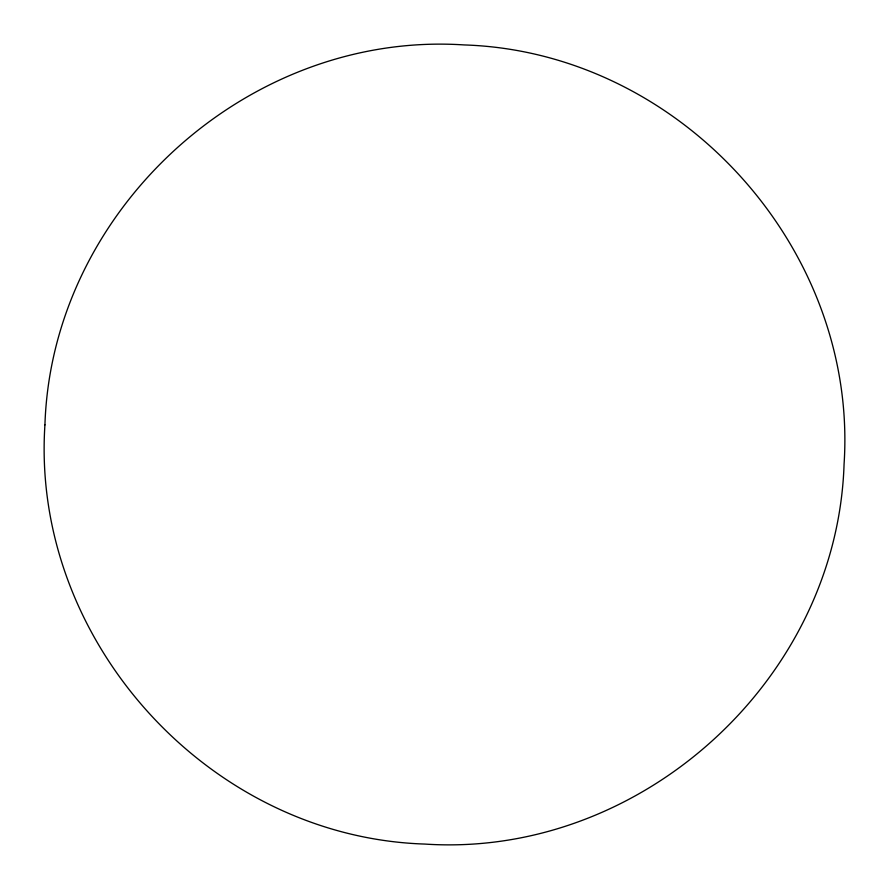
<?xml version="1.0" encoding="UTF-8"?>
<svg xmlns="http://www.w3.org/2000/svg" width="889" height="889" viewBox="0 0 889 889"><rect width="100%" height="100%" fill="white"/><g stroke="black" fill="none" stroke-linecap="round" stroke-linejoin="round"><path stroke-width="1.33" d="M44.928 424.875C30.682 640.38 208.993 837.127 424.875 844.072C640.38 858.318 837.127 680.007 844.072 464.125C858.318 248.62 680.007 51.873 464.125 44.928C248.62 30.682 51.873 208.993 44.928 424.875"/></g></svg>
